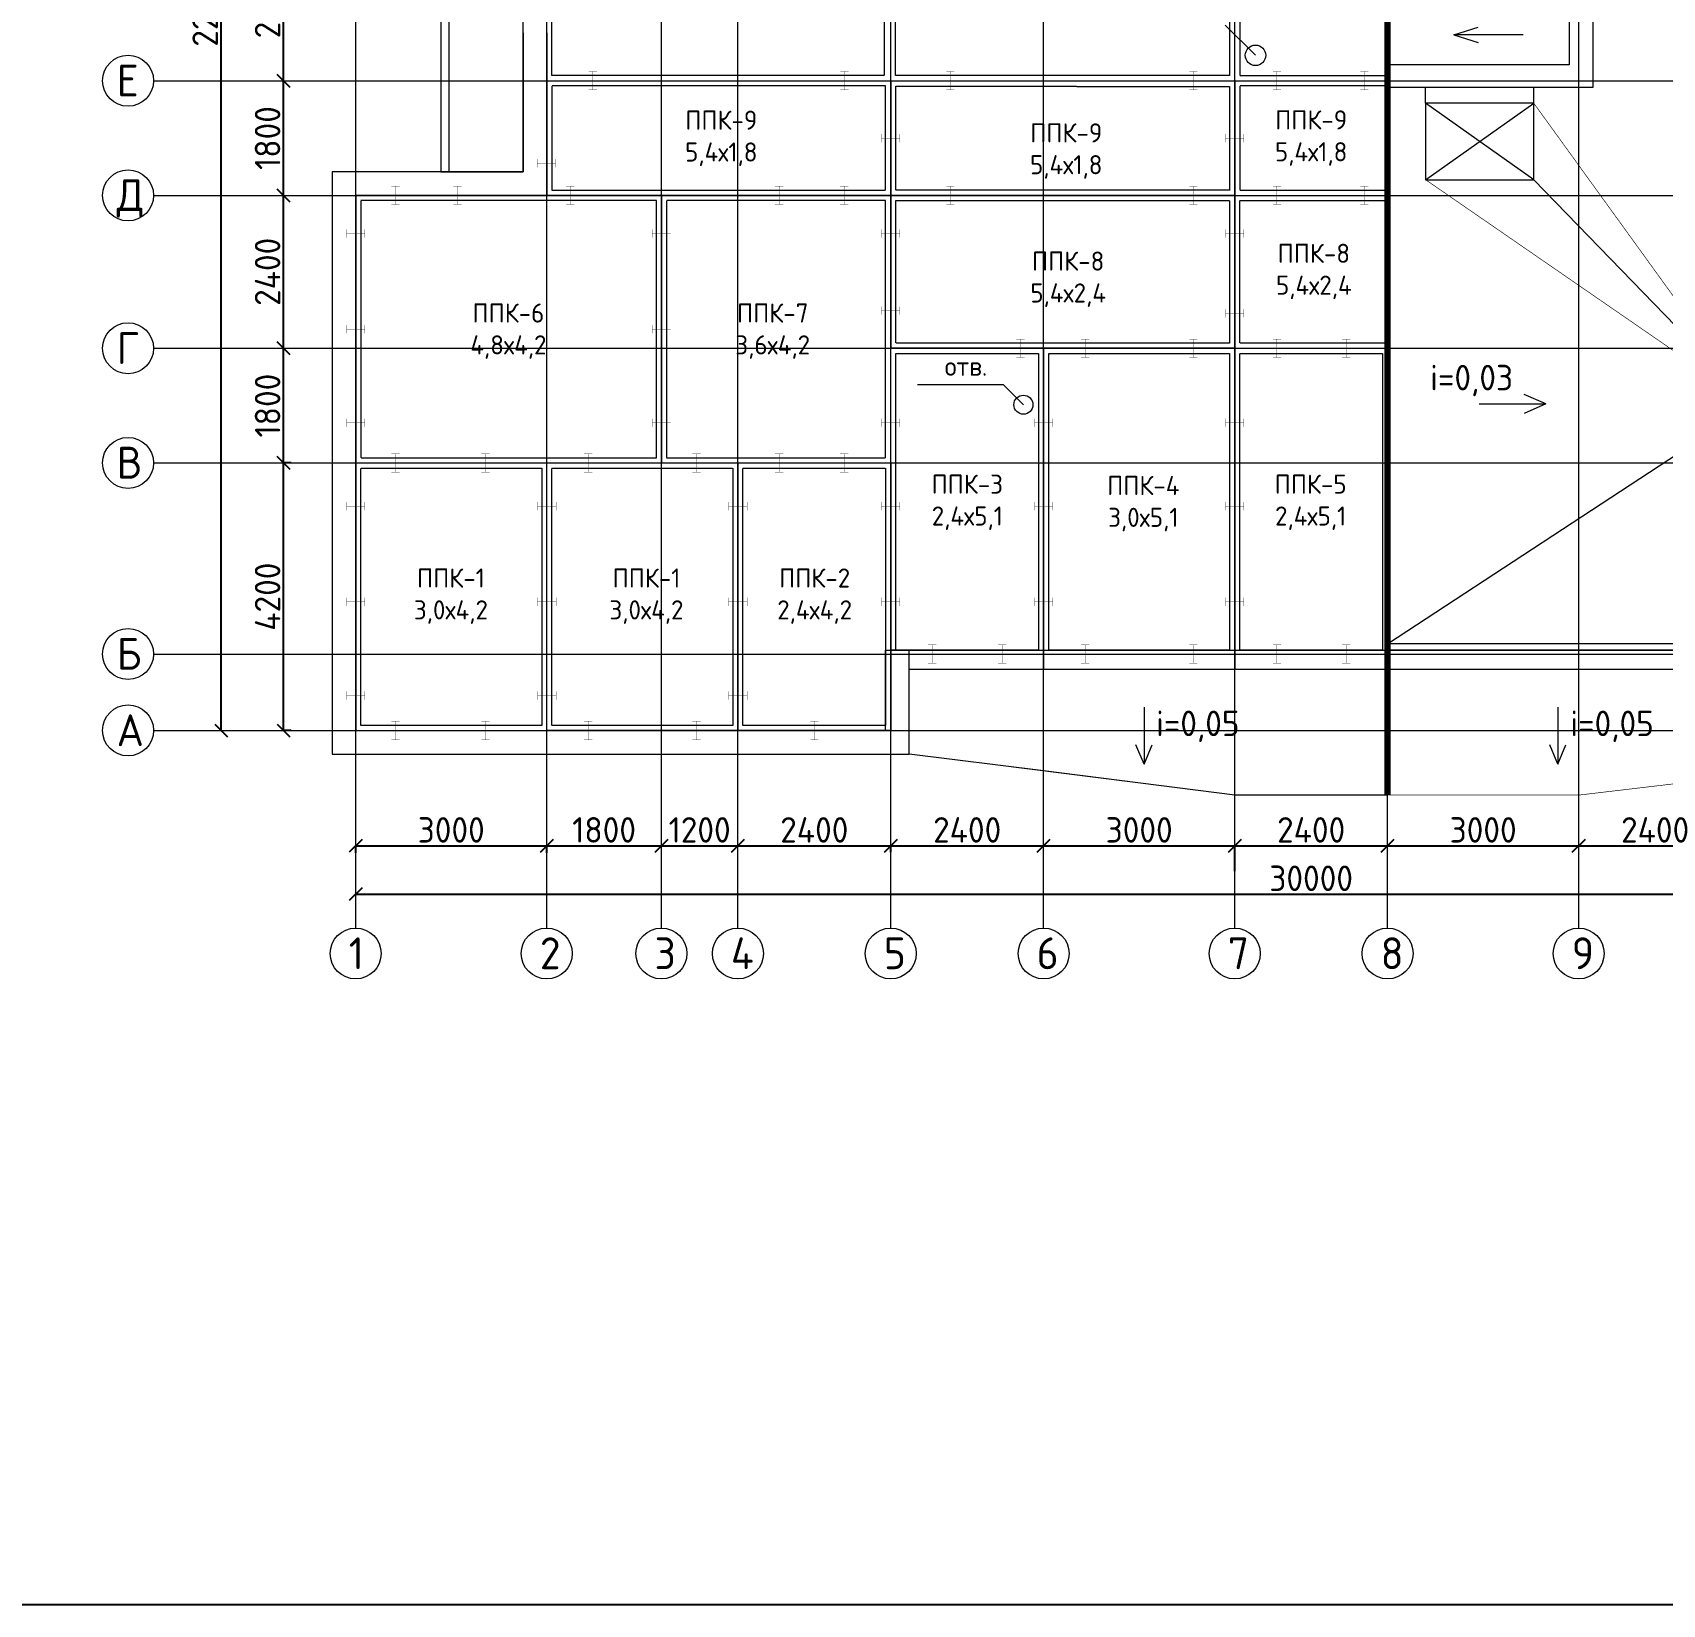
# Model space of a CAD drawing. Header units: millimetres. Extents: x -10163 to 1081624, y -5450 to 417560.
# Drawn here: x 337441 to 363027, y -5250 to 19425 of the extents above; entities that cross this region are included whole.
import ezdxf

# ---------------------------------------------------------------- set-up
doc = ezdxf.new("R2010")
doc.units = ezdxf.units.MM
doc.header["$PDMODE"] = 35
doc.linetypes.add('HIDDEN', pattern=[0.375, 0.25, -0.125])
doc.linetypes.add('Штрих-пунктир', pattern=[24, 20, -1.5, 1, -1.5])
for name, color, linetype in [('Анкеровка', 30, 'Continuous'), ('Кровля', 92, 'Continuous'), ('Оси 2', 253, 'Continuous'), ('Панели', 210, 'Continuous'), ('Перегородки', 150, 'Continuous'), ('Перекрытия', 100, 'Continuous'), ('Покрытия', 50, 'Continuous'), ('Стены1', 120, 'Continuous'), ('Фундаменты', 40, 'Continuous')]:
    doc.layers.add(name, color=color, linetype=linetype)
doc.styles.add('ГОСТ', font='GOST Common.ttf', dxfattribs={"height": 400})
doc.dimstyles.new('ГОСТ', dxfattribs={"dimtxt": 400, "dimasz": 200, "dimexe": 0.18, "dimexo": 0.0625, "dimgap": 50, "dimtad": 1, "dimdec": 0, "dimzin": 0, "dimdsep": 46, "dimtxsty": 'ГОСТ', "dimblk": 'OBLIQUE', "dimcen": 0.09, "dimadec": 0, "dimazin": 0, "dimtfac": 1, "dimtdec": 0, "dimtofl": 0, "dimtmove": 0, "dimatfit": 3, "dimldrblk": 'NONE', "dimfxl": 1, "dimtolj": 1, "dimtzin": 0, "dimarcsym": 0})

# ---------------------------------------------------------------- blocks, each defined once
blk = doc.blocks.new('_Oblique')
at = {"color": 0, "linetype": 'ByBlock', "lineweight": -2}
blk.add_line((-0.5, -0.5), (0.5, 0.5), dxfattribs=at)
blk = doc.blocks.new('*D914')
at = {"layer": 'Defpoints', "color": 0, "transparency": 16777216}
for p in [(345513, 6659), (342513, 6549), (345513, 6549)]:
    blk.add_point(p, dxfattribs=at)
at = {"layer": 'Покрытия', "color": 0, "lineweight": -2, "transparency": 16777216}
for p, q in [((342513, 6549), (342513, 6659)), ((342513, 6659), (345513, 6659)), ((345513, 6549), (345513, 6659))]:
    blk.add_line(p, q, dxfattribs=at)
at = {"layer": 'Покрытия', "color": 0, "lineweight": -2, "transparency": 16777216, "xscale": 200, "yscale": 200, "zscale": 200, "rotation": 180}
blk.add_blockref('_Oblique', (342513, 6659), dxfattribs=at)
at = {"layer": 'Покрытия', "color": 0, "lineweight": -2, "transparency": 16777216, "xscale": 200, "yscale": 200, "zscale": 200}
blk.add_blockref('_Oblique', (345513, 6659), dxfattribs=at)
at = {"layer": 'Покрытия', "color": 0, "lineweight": 9, "transparency": 16777216, "insert": (344013, 6909), "char_height": 400, "attachment_point": 5, "style": 'ГОСТ'}
blk.add_mtext('\\A1;3000', dxfattribs=at)
blk = doc.blocks.new('_None')
blk = doc.blocks.new('*D915')
at = {"layer": 'Defpoints', "color": 0, "transparency": 16777216}
for p in [(347313, 6659), (347313, 6659), (345513, 6549)]:
    blk.add_point(p, dxfattribs=at)
at = {"layer": 'Покрытия', "color": 0, "lineweight": -2, "transparency": 16777216}
for p, q in [((345513, 6549), (345513, 6659)), ((345513, 6659), (347313, 6659)), ((347313, 6659), (347313, 6659))]:
    blk.add_line(p, q, dxfattribs=at)
at = {"layer": 'Покрытия', "color": 0, "lineweight": -2, "transparency": 16777216, "xscale": 200, "yscale": 200, "zscale": 200, "rotation": 180}
blk.add_blockref('_Oblique', (345513, 6659), dxfattribs=at)
at = {"layer": 'Покрытия', "color": 0, "lineweight": -2, "transparency": 16777216, "xscale": 200, "yscale": 200, "zscale": 200}
blk.add_blockref('_Oblique', (347313, 6659), dxfattribs=at)
at = {"layer": 'Покрытия', "color": 0, "lineweight": 9, "transparency": 16777216, "insert": (346413, 6909), "char_height": 400, "attachment_point": 5, "style": 'ГОСТ'}
blk.add_mtext('\\A1;1800', dxfattribs=at)
blk = doc.blocks.new('*D916')
at = {"layer": 'Defpoints', "color": 0, "transparency": 16777216}
for p in [(347313, 6659), (348513, 6659), (348513, 6659)]:
    blk.add_point(p, dxfattribs=at)
at = {"layer": 'Покрытия', "color": 0, "lineweight": -2, "transparency": 16777216}
for p, q in [((347313, 6659), (347313, 6659)), ((347313, 6659), (348513, 6659)), ((348513, 6659), (348513, 6659))]:
    blk.add_line(p, q, dxfattribs=at)
at = {"layer": 'Покрытия', "color": 0, "lineweight": -2, "transparency": 16777216, "xscale": 200, "yscale": 200, "zscale": 200, "rotation": 180}
blk.add_blockref('_Oblique', (347313, 6659), dxfattribs=at)
at = {"layer": 'Покрытия', "color": 0, "lineweight": -2, "transparency": 16777216, "xscale": 200, "yscale": 200, "zscale": 200}
blk.add_blockref('_Oblique', (348513, 6659), dxfattribs=at)
at = {"layer": 'Покрытия', "color": 0, "lineweight": 9, "transparency": 16777216, "insert": (347913, 6909), "char_height": 400, "attachment_point": 5, "style": 'ГОСТ'}
blk.add_mtext('\\A1;1200', dxfattribs=at)
blk = doc.blocks.new('*D917')
at = {"layer": 'Defpoints', "color": 0, "transparency": 16777216}
for p in [(348513, 6659), (350913, 6659), (350913, 6559)]:
    blk.add_point(p, dxfattribs=at)
at = {"layer": 'Покрытия', "color": 0, "lineweight": -2, "transparency": 16777216}
for p, q in [((348513, 6659), (348513, 6659)), ((348513, 6659), (350913, 6659)), ((350913, 6559), (350913, 6659))]:
    blk.add_line(p, q, dxfattribs=at)
at = {"layer": 'Покрытия', "color": 0, "lineweight": -2, "transparency": 16777216, "xscale": 200, "yscale": 200, "zscale": 200, "rotation": 180}
blk.add_blockref('_Oblique', (348513, 6659), dxfattribs=at)
at = {"layer": 'Покрытия', "color": 0, "lineweight": -2, "transparency": 16777216, "xscale": 200, "yscale": 200, "zscale": 200}
blk.add_blockref('_Oblique', (350913, 6659), dxfattribs=at)
at = {"layer": 'Покрытия', "color": 0, "lineweight": 9, "transparency": 16777216, "insert": (349713, 6909), "char_height": 400, "attachment_point": 5, "style": 'ГОСТ'}
blk.add_mtext('\\A1;2400', dxfattribs=at)
blk = doc.blocks.new('*D918')
at = {"layer": 'Defpoints', "color": 0, "transparency": 16777216}
for p in [(353313, 6659), (353313, 6659), (350913, 6559)]:
    blk.add_point(p, dxfattribs=at)
at = {"layer": 'Покрытия', "color": 0, "lineweight": -2, "transparency": 16777216}
for p, q in [((350913, 6559), (350913, 6659)), ((350913, 6659), (353313, 6659)), ((353313, 6659), (353313, 6659))]:
    blk.add_line(p, q, dxfattribs=at)
at = {"layer": 'Покрытия', "color": 0, "lineweight": -2, "transparency": 16777216, "xscale": 200, "yscale": 200, "zscale": 200, "rotation": 180}
blk.add_blockref('_Oblique', (350913, 6659), dxfattribs=at)
at = {"layer": 'Покрытия', "color": 0, "lineweight": -2, "transparency": 16777216, "xscale": 200, "yscale": 200, "zscale": 200}
blk.add_blockref('_Oblique', (353313, 6659), dxfattribs=at)
at = {"layer": 'Покрытия', "color": 0, "lineweight": 9, "transparency": 16777216, "insert": (352113, 6909), "char_height": 400, "attachment_point": 5, "style": 'ГОСТ'}
blk.add_mtext('\\A1;2400', dxfattribs=at)
blk = doc.blocks.new('*D919')
at = {"layer": 'Defpoints', "color": 0, "transparency": 16777216}
for p in [(353313, 6659), (356313, 6659), (356313, 6259)]:
    blk.add_point(p, dxfattribs=at)
at = {"layer": 'Покрытия', "color": 0, "lineweight": -2, "transparency": 16777216}
for p, q in [((353313, 6659), (353313, 6659)), ((353313, 6659), (356313, 6659)), ((356313, 6259), (356313, 6659))]:
    blk.add_line(p, q, dxfattribs=at)
at = {"layer": 'Покрытия', "color": 0, "lineweight": -2, "transparency": 16777216, "xscale": 200, "yscale": 200, "zscale": 200, "rotation": 180}
blk.add_blockref('_Oblique', (353313, 6659), dxfattribs=at)
at = {"layer": 'Покрытия', "color": 0, "lineweight": -2, "transparency": 16777216, "xscale": 200, "yscale": 200, "zscale": 200}
blk.add_blockref('_Oblique', (356313, 6659), dxfattribs=at)
at = {"layer": 'Покрытия', "color": 0, "lineweight": 9, "transparency": 16777216, "insert": (354813, 6909), "char_height": 400, "attachment_point": 5, "style": 'ГОСТ'}
blk.add_mtext('\\A1;3000', dxfattribs=at)
blk = doc.blocks.new('*D920')
at = {"layer": 'Defpoints', "color": 0, "transparency": 16777216}
for p in [(358713, 6659), (358713, 6659), (356313, 6259)]:
    blk.add_point(p, dxfattribs=at)
at = {"layer": 'Покрытия', "color": 0, "lineweight": -2, "transparency": 16777216}
for p, q in [((356313, 6259), (356313, 6659)), ((356313, 6659), (358713, 6659)), ((358713, 6659), (358713, 6659))]:
    blk.add_line(p, q, dxfattribs=at)
at = {"layer": 'Покрытия', "color": 0, "lineweight": -2, "transparency": 16777216, "xscale": 200, "yscale": 200, "zscale": 200, "rotation": 180}
blk.add_blockref('_Oblique', (356313, 6659), dxfattribs=at)
at = {"layer": 'Покрытия', "color": 0, "lineweight": -2, "transparency": 16777216, "xscale": 200, "yscale": 200, "zscale": 200}
blk.add_blockref('_Oblique', (358713, 6659), dxfattribs=at)
at = {"layer": 'Покрытия', "color": 0, "lineweight": 9, "transparency": 16777216, "insert": (357513, 6909), "char_height": 400, "attachment_point": 5, "style": 'ГОСТ'}
blk.add_mtext('\\A1;2400', dxfattribs=at)
blk = doc.blocks.new('*D921')
at = {"layer": 'Defpoints', "color": 0, "transparency": 16777216}
for p in [(358713, 6659), (361713, 6659), (361713, 6659)]:
    blk.add_point(p, dxfattribs=at)
at = {"layer": 'Покрытия', "color": 0, "lineweight": -2, "transparency": 16777216}
for p, q in [((358713, 6659), (358713, 6659)), ((358713, 6659), (361713, 6659)), ((361713, 6659), (361713, 6659))]:
    blk.add_line(p, q, dxfattribs=at)
at = {"layer": 'Покрытия', "color": 0, "lineweight": -2, "transparency": 16777216, "xscale": 200, "yscale": 200, "zscale": 200, "rotation": 180}
blk.add_blockref('_Oblique', (358713, 6659), dxfattribs=at)
at = {"layer": 'Покрытия', "color": 0, "lineweight": -2, "transparency": 16777216, "xscale": 200, "yscale": 200, "zscale": 200}
blk.add_blockref('_Oblique', (361713, 6659), dxfattribs=at)
at = {"layer": 'Покрытия', "color": 0, "lineweight": 9, "transparency": 16777216, "insert": (360213, 6909), "char_height": 400, "attachment_point": 5, "style": 'ГОСТ'}
blk.add_mtext('\\A1;3000', dxfattribs=at)
blk = doc.blocks.new('*D922')
at = {"layer": 'Defpoints', "color": 0, "transparency": 16777216}
for p in [(361713, 6659), (364113, 6659), (364113, 6659)]:
    blk.add_point(p, dxfattribs=at)
at = {"layer": 'Покрытия', "color": 0, "lineweight": -2, "transparency": 16777216}
for p, q in [((361713, 6659), (361713, 6659)), ((361713, 6659), (364113, 6659)), ((364113, 6659), (364113, 6659))]:
    blk.add_line(p, q, dxfattribs=at)
at = {"layer": 'Покрытия', "color": 0, "lineweight": -2, "transparency": 16777216, "xscale": 200, "yscale": 200, "zscale": 200, "rotation": 180}
blk.add_blockref('_Oblique', (361713, 6659), dxfattribs=at)
at = {"layer": 'Покрытия', "color": 0, "lineweight": -2, "transparency": 16777216, "xscale": 200, "yscale": 200, "zscale": 200}
blk.add_blockref('_Oblique', (364113, 6659), dxfattribs=at)
at = {"layer": 'Покрытия', "color": 0, "lineweight": 9, "transparency": 16777216, "insert": (362913, 6909), "char_height": 400, "attachment_point": 5, "style": 'ГОСТ'}
blk.add_mtext('\\A1;2400', dxfattribs=at)
blk = doc.blocks.new('*D926')
at = {"layer": 'Defpoints', "color": 0, "transparency": 16777216}
for p in [(342513, 5899), (372513, 5899), (372513, 5509)]:
    blk.add_point(p, dxfattribs=at)
at = {"layer": 'Покрытия', "color": 0, "lineweight": -2, "transparency": 16777216}
for p, q in [((342513, 5899), (342513, 5899)), ((342513, 5899), (372513, 5899)), ((372513, 5509), (372513, 5899))]:
    blk.add_line(p, q, dxfattribs=at)
at = {"layer": 'Покрытия', "color": 0, "lineweight": -2, "transparency": 16777216, "xscale": 200, "yscale": 200, "zscale": 200, "rotation": 180}
blk.add_blockref('_Oblique', (342513, 5899), dxfattribs=at)
at = {"layer": 'Покрытия', "color": 0, "lineweight": -2, "transparency": 16777216, "xscale": 200, "yscale": 200, "zscale": 200}
blk.add_blockref('_Oblique', (372513, 5899), dxfattribs=at)
at = {"layer": 'Покрытия', "color": 0, "lineweight": 9, "transparency": 16777216, "insert": (357513, 6149), "char_height": 400, "attachment_point": 5, "style": 'ГОСТ'}
blk.add_mtext('\\A1;30000', dxfattribs=at)
blk = doc.blocks.new('*D927')
at = {"layer": 'Defpoints', "color": 0, "transparency": 16777216}
for p in [(341380, 12670), (341500, 12670), (341500, 8470)]:
    blk.add_point(p, dxfattribs=at)
at = {"layer": 'Покрытия', "color": 0, "lineweight": -2, "transparency": 16777216}
for p, q in [((341499.9375, 12670), (341379.82, 12670)), ((341380, 8470), (341380, 12670)), ((341499.9375, 8470), (341379.82, 8470))]:
    blk.add_line(p, q, dxfattribs=at)
at = {"layer": 'Покрытия', "color": 0, "lineweight": -2, "transparency": 16777216, "xscale": 200, "yscale": 200, "zscale": 200}
for p, rotation in [((341380, 12670), 90), ((341380, 8470), 270)]:
    blk.add_blockref('_Oblique', p, dxfattribs=dict(at, rotation=rotation))
at = {"layer": 'Покрытия', "color": 0, "lineweight": 9, "transparency": 16777216, "insert": (341130, 10570), "char_height": 400, "attachment_point": 5, "rotation": 90, "style": 'ГОСТ'}
blk.add_mtext('\\A1;4200', dxfattribs=at)
blk = doc.blocks.new('*D928')
at = {"layer": 'Defpoints', "color": 0, "transparency": 16777216}
for p in [(341380, 14470), (341380, 14470), (341500, 12670)]:
    blk.add_point(p, dxfattribs=at)
at = {"layer": 'Покрытия', "color": 0, "lineweight": -2, "transparency": 16777216}
for p, q in [((341380, 12670), (341380, 14470)), ((341380.0625, 14470), (341380.18, 14470)), ((341499.9375, 12670), (341379.82, 12670))]:
    blk.add_line(p, q, dxfattribs=at)
at = {"layer": 'Покрытия', "color": 0, "lineweight": -2, "transparency": 16777216, "xscale": 200, "yscale": 200, "zscale": 200}
for p, rotation in [((341380, 14470), 90), ((341380, 12670), 270)]:
    blk.add_blockref('_Oblique', p, dxfattribs=dict(at, rotation=rotation))
at = {"layer": 'Покрытия', "color": 0, "lineweight": 9, "transparency": 16777216, "insert": (341130, 13570), "char_height": 400, "attachment_point": 5, "rotation": 90, "style": 'ГОСТ'}
blk.add_mtext('\\A1;1800', dxfattribs=at)
blk = doc.blocks.new('*D929')
at = {"layer": 'Defpoints', "color": 0, "transparency": 16777216}
for p in [(341380, 16870), (341380, 16870), (341380, 14470)]:
    blk.add_point(p, dxfattribs=at)
at = {"layer": 'Покрытия', "color": 0, "lineweight": -2, "transparency": 16777216}
for p, q in [((341380, 14470), (341380, 16870)), ((341380.0625, 16870), (341380.18, 16870)), ((341380.0625, 14470), (341380.18, 14470))]:
    blk.add_line(p, q, dxfattribs=at)
at = {"layer": 'Покрытия', "color": 0, "lineweight": -2, "transparency": 16777216, "xscale": 200, "yscale": 200, "zscale": 200}
for p, rotation in [((341380, 16870), 90), ((341380, 14470), 270)]:
    blk.add_blockref('_Oblique', p, dxfattribs=dict(at, rotation=rotation))
at = {"layer": 'Покрытия', "color": 0, "lineweight": 9, "transparency": 16777216, "insert": (341130, 15670), "char_height": 400, "attachment_point": 5, "rotation": 90, "style": 'ГОСТ'}
blk.add_mtext('\\A1;2400', dxfattribs=at)
blk = doc.blocks.new('*D930')
at = {"layer": 'Defpoints', "color": 0, "transparency": 16777216}
for p in [(341380, 18670), (341380, 18670), (341380, 16870)]:
    blk.add_point(p, dxfattribs=at)
at = {"layer": 'Покрытия', "color": 0, "lineweight": -2, "transparency": 16777216}
for p, q in [((341380, 16870), (341380, 18670)), ((341380.0625, 18670), (341380.18, 18670)), ((341380.0625, 16870), (341380.18, 16870))]:
    blk.add_line(p, q, dxfattribs=at)
at = {"layer": 'Покрытия', "color": 0, "lineweight": -2, "transparency": 16777216, "xscale": 200, "yscale": 200, "zscale": 200}
for p, rotation in [((341380, 18670), 90), ((341380, 16870), 270)]:
    blk.add_blockref('_Oblique', p, dxfattribs=dict(at, rotation=rotation))
at = {"layer": 'Покрытия', "color": 0, "lineweight": 9, "transparency": 16777216, "insert": (341130, 17770), "char_height": 400, "attachment_point": 5, "rotation": 90, "style": 'ГОСТ'}
blk.add_mtext('\\A1;1800', dxfattribs=at)
blk = doc.blocks.new('*D931')
at = {"layer": 'Defpoints', "color": 0, "transparency": 16777216}
for p in [(341380, 21070), (341380, 21070), (341380, 18670)]:
    blk.add_point(p, dxfattribs=at)
at = {"layer": 'Покрытия', "color": 0, "lineweight": -2, "transparency": 16777216}
for p, q in [((341380, 18670), (341380, 21070)), ((341380.0625, 21070), (341380.18, 21070)), ((341380.0625, 18670), (341380.18, 18670))]:
    blk.add_line(p, q, dxfattribs=at)
at = {"layer": 'Покрытия', "color": 0, "lineweight": -2, "transparency": 16777216, "xscale": 200, "yscale": 200, "zscale": 200}
for p, rotation in [((341380, 21070), 90), ((341380, 18670), 270)]:
    blk.add_blockref('_Oblique', p, dxfattribs=dict(at, rotation=rotation))
at = {"layer": 'Покрытия', "color": 0, "lineweight": 9, "transparency": 16777216, "insert": (341130, 19870), "char_height": 400, "attachment_point": 5, "rotation": 90, "style": 'ГОСТ'}
blk.add_mtext('\\A1;2400', dxfattribs=at)
blk = doc.blocks.new('*D937')
at = {"layer": 'Defpoints', "color": 0, "transparency": 16777216}
for p in [(340400, 31270), (340400, 31270), (340400, 8470)]:
    blk.add_point(p, dxfattribs=at)
at = {"layer": 'Покрытия', "color": 0, "lineweight": -2, "transparency": 16777216}
for p, q in [((340400, 8470), (340400, 31270)), ((340400.0625, 31270), (340400.18, 31270)), ((340400.0625, 8470), (340400.18, 8470))]:
    blk.add_line(p, q, dxfattribs=at)
at = {"layer": 'Покрытия', "color": 0, "lineweight": -2, "transparency": 16777216, "xscale": 200, "yscale": 200, "zscale": 200}
for p, rotation in [((340400, 31270), 90), ((340400, 8470), 270)]:
    blk.add_blockref('_Oblique', p, dxfattribs=dict(at, rotation=rotation))
at = {"layer": 'Покрытия', "color": 0, "lineweight": 9, "transparency": 16777216, "insert": (340150, 19870), "char_height": 400, "attachment_point": 5, "rotation": 90, "style": 'ГОСТ'}
blk.add_mtext('\\A1;22800', dxfattribs=at)

msp = doc.modelspace()

# ---------------------------------------------------------------- linework, layer by layer
at = {"layer": 'Анкеровка'}
msp.add_lwpolyline([(276400, -5250), (380890, -5250), (380890, 44700), (276400, 44700)], close=True, dxfattribs=at)
at = {"layer": 'Анкеровка', "lineweight": 9}
msp.add_lwpolyline([(345143.24, 21264.953), (345143.24, 22500), (343851.471, 22500), (343851.471, 17240), (345143.24, 17240), (345143.24, 20389.438)], dxfattribs=at)
at = {"layer": 'Анкеровка', "lineweight": 9, "const_width": 5}
for points in [[(346171.62, 18815), (346301.62, 18815)], [(346171.62, 18815), (346301.62, 18815)], [(346236.62, 18525), (346236.62, 18815)], [(346236.62, 18815), (346236.62, 18525)], [(350121.62, 18815), (350251.62, 18815)], [(350121.62, 18815), (350251.62, 18815)], [(350186.62, 18525), (350186.62, 18815)], [(350186.62, 18815), (350186.62, 18525)], [(351783.24, 18815), (351913.24, 18815)], [(351848.24, 18815), (351848.24, 18525)], [(355598.24, 18815), (355728.24, 18815)], [(355663.24, 18815), (355663.24, 18525)], [(356911.62, 18815), (357041.62, 18815)], [(356911.62, 18815), (357041.62, 18815)], [(356976.62, 18815), (356976.62, 18525)], [(356976.62, 18815), (356976.62, 18525)], [(358283.24, 18815), (358413.24, 18815)], [(358348.24, 18815), (358348.24, 18525)], [(346171.62, 18525), (346301.62, 18525)], [(346171.62, 18525), (346301.62, 18525)], [(350121.62, 18525), (350251.62, 18525)], [(350121.62, 18525), (350251.62, 18525)], [(351783.24, 18525), (351913.24, 18525)], [(355598.24, 18525), (355728.24, 18525)], [(356911.62, 18525), (357041.62, 18525)], [(356911.62, 18525), (357041.62, 18525)], [(358283.24, 18525), (358413.24, 18525)], [(350768.24, 17705), (350768.24, 17835)], [(350768.24, 17770), (351058.24, 17770)], [(351058.24, 17705), (351058.24, 17835)], [(356168.24, 17705), (356168.24, 17835)], [(356168.24, 17770), (356458.24, 17770)], [(356458.24, 17705), (356458.24, 17835)], [(345361.804, 17309.743), (345361.804, 17439.743)], [(345651.804, 17309.743), (345651.804, 17439.743)], [(345361.804, 17374.743), (345651.804, 17374.743)], [(343075, 17015), (343205, 17015)], [(343140, 17015), (343140, 16725)], [(344046.064, 17016.766), (344176.064, 17016.766)], [(344111.064, 17016.766), (344111.064, 16726.766)], [(345815, 17015), (345945, 17015)], [(345815, 17015), (345945, 17015)], [(345880, 17015), (345880, 16725)], [(345880, 17015), (345880, 16725)], [(349098.24, 17015), (349228.24, 17015)], [(349163.24, 17015), (349163.24, 16725)], [(350115, 17015), (350245, 17015)], [(350180, 17015), (350180, 16725)], [(351783.24, 17015), (351913.24, 17015)], [(351848.24, 17015), (351848.24, 16725)], [(355598.24, 17015), (355728.24, 17015)], [(355663.24, 17015), (355663.24, 16725)], [(356911.62, 17015), (357041.62, 17015)], [(356911.62, 17015), (357041.62, 17015)], [(356976.62, 17015), (356976.62, 16725)], [(356976.62, 17015), (356976.62, 16725)], [(358283.24, 17015), (358413.24, 17015)], [(358348.24, 17015), (358348.24, 16725)], [(343075, 16725), (343205, 16725)], [(344046.064, 16726.766), (344176.064, 16726.766)], [(345815, 16725), (345945, 16725)], [(345815, 16725), (345945, 16725)], [(349098.24, 16725), (349228.24, 16725)], [(350115, 16725), (350245, 16725)], [(351783.24, 16725), (351913.24, 16725)], [(355598.24, 16725), (355728.24, 16725)], [(356911.62, 16725), (357041.62, 16725)], [(356911.62, 16725), (357041.62, 16725)], [(358283.24, 16725), (358413.24, 16725)], [(342368.24, 16205), (342368.24, 16335)], [(342368.24, 16270), (342658.24, 16270)], [(342658.24, 16205), (342658.24, 16335)], [(347168.24, 16205), (347168.24, 16335)], [(347168.24, 16205), (347168.24, 16335)], [(347168.24, 16270), (347458.24, 16270)], [(347168.24, 16270), (347458.24, 16270)], [(347458.24, 16205), (347458.24, 16335)], [(347458.24, 16205), (347458.24, 16335)], [(350768.24, 16205), (350768.24, 16335)], [(350768.24, 16270), (351058.24, 16270)], [(351058.24, 16205), (351058.24, 16335)], [(356168.24, 16205), (356168.24, 16335)], [(356168.24, 16205), (356168.24, 16335)], [(356168.24, 16270), (356458.24, 16270)], [(356168.24, 16270), (356458.24, 16270)], [(356458.24, 16205), (356458.24, 16335)], [(350768.24, 14995), (350768.24, 15125)], [(351058.24, 14995), (351058.24, 15125)], [(350768.24, 15060), (351058.24, 15060)], [(356168.24, 14955), (356168.24, 15085)], [(356168.24, 14955), (356168.24, 15085)], [(356168.24, 15020), (356458.24, 15020)], [(356168.24, 15020), (356458.24, 15020)], [(356458.24, 14955), (356458.24, 15085)], [(356458.24, 14955), (356458.24, 15085)], [(342368.24, 14705), (342368.24, 14835)], [(342368.24, 14770), (342658.24, 14770)], [(342658.24, 14705), (342658.24, 14835)], [(347168.24, 14705), (347168.24, 14835)], [(347168.24, 14770), (347458.24, 14770)], [(347458.24, 14705), (347458.24, 14835)], [(352883.24, 14615), (353013.24, 14615)], [(352948.24, 14615), (352948.24, 14325)], [(353898.139, 14615), (354028.139, 14615)], [(353963.139, 14615), (353963.139, 14325)], [(355598.24, 14615), (355728.24, 14615)], [(355663.24, 14615), (355663.24, 14325)], [(356911.62, 14615), (357041.62, 14615)], [(356911.62, 14615), (357041.62, 14615)], [(356976.62, 14615), (356976.62, 14325)], [(356976.62, 14615), (356976.62, 14325)], [(357998.24, 14615), (358128.24, 14615)], [(357998.24, 14615), (358128.24, 14615)], [(358063.24, 14615), (358063.24, 14325)], [(358063.24, 14615), (358063.24, 14325)], [(352883.24, 14325), (353013.24, 14325)], [(353898.139, 14325), (354028.139, 14325)], [(355598.24, 14325), (355728.24, 14325)], [(356911.62, 14325), (357041.62, 14325)], [(356911.62, 14325), (357041.62, 14325)], [(357998.24, 14325), (358128.24, 14325)], [(357998.24, 14325), (358128.24, 14325)], [(342368.24, 13235), (342368.24, 13365)], [(342658.24, 13235), (342658.24, 13365)], [(347168.24, 13235), (347168.24, 13365)], [(347458.24, 13235), (347458.24, 13365)], [(350768.24, 13235), (350768.24, 13365)], [(351058.24, 13235), (351058.24, 13365)], [(353168.24, 13235), (353168.24, 13365)], [(353458.24, 13235), (353458.24, 13365)], [(356168.24, 13235), (356168.24, 13365)], [(356458.24, 13235), (356458.24, 13365)], [(342368.24, 13300), (342658.24, 13300)], [(347168.24, 13300), (347458.24, 13300)], [(350768.24, 13300), (351058.24, 13300)], [(353168.24, 13300), (353458.24, 13300)], [(356168.24, 13300), (356458.24, 13300)], [(343075, 12815), (343205, 12815)], [(343140, 12815), (343140, 12525)], [(344485, 12815), (344615, 12815)], [(344550, 12815), (344550, 12525)], [(346098.24, 12815), (346228.24, 12815)], [(346163.24, 12815), (346163.24, 12525)], [(347798.24, 12815), (347928.24, 12815)], [(347863.24, 12815), (347863.24, 12525)], [(349098.24, 12815), (349228.24, 12815)], [(349163.24, 12815), (349163.24, 12525)], [(350115, 12815), (350245, 12815)], [(350180, 12815), (350180, 12525)], [(343075, 12525), (343205, 12525)], [(344485, 12525), (344615, 12525)], [(346098.24, 12525), (346228.24, 12525)], [(347798.24, 12525), (347928.24, 12525)], [(349098.24, 12525), (349228.24, 12525)], [(350115, 12525), (350245, 12525)], [(342368.24, 11925), (342368.24, 12055)], [(342658.24, 11925), (342658.24, 12055)], [(345368.24, 11925), (345368.24, 12055)], [(345658.24, 11925), (345658.24, 12055)], [(348368.24, 11925), (348368.24, 12055)], [(348658.24, 11925), (348658.24, 12055)], [(350768.24, 11925), (350768.24, 12055)], [(351058.24, 11925), (351058.24, 12055)], [(353168.24, 11925), (353168.24, 12055)], [(353458.24, 11925), (353458.24, 12055)], [(353458.24, 11925), (353458.24, 12055)], [(356168.24, 11925), (356168.24, 12055)], [(356168.24, 11925), (356168.24, 12055)], [(356458.24, 11925), (356458.24, 12055)], [(356458.24, 11925), (356458.24, 12055)], [(342368.24, 11990), (342658.24, 11990)], [(345368.24, 11990), (345658.24, 11990)], [(348368.24, 11990), (348658.24, 11990)], [(350768.24, 11990), (351058.24, 11990)], [(353168.24, 11990), (353458.24, 11990)], [(353168.24, 11990), (353458.24, 11990)], [(356168.24, 11990), (356458.24, 11990)], [(356168.24, 11990), (356458.24, 11990)], [(342368.24, 10425), (342368.24, 10555)], [(342368.24, 10490), (342658.24, 10490)], [(342658.24, 10425), (342658.24, 10555)], [(345368.24, 10425), (345368.24, 10555)], [(345368.24, 10490), (345658.24, 10490)], [(345658.24, 10425), (345658.24, 10555)], [(348368.24, 10425), (348368.24, 10555)], [(348368.24, 10490), (348658.24, 10490)], [(348658.24, 10425), (348658.24, 10555)], [(350768.24, 10425), (350768.24, 10555)], [(350768.24, 10490), (351058.24, 10490)], [(351058.24, 10425), (351058.24, 10555)], [(353168.24, 10425), (353168.24, 10555)], [(353168.24, 10425), (353168.24, 10555)], [(353168.24, 10490), (353458.24, 10490)], [(353168.24, 10490), (353458.24, 10490)], [(353458.24, 10425), (353458.24, 10555)], [(353458.24, 10425), (353458.24, 10555)], [(356168.24, 10425), (356168.24, 10555)], [(356168.24, 10425), (356168.24, 10555)], [(356168.24, 10490), (356458.24, 10490)], [(356168.24, 10490), (356458.24, 10490)], [(356458.24, 10425), (356458.24, 10555)], [(356458.24, 10425), (356458.24, 10555)], [(351498.24, 9815), (351628.24, 9815)], [(351498.24, 9815), (351628.24, 9815)], [(351563.24, 9815), (351563.24, 9525)], [(351563.24, 9815), (351563.24, 9525)], [(352598.24, 9815), (352728.24, 9815)], [(352598.24, 9815), (352728.24, 9815)], [(352663.24, 9815), (352663.24, 9525)], [(352663.24, 9815), (352663.24, 9525)], [(353898.139, 9815), (354028.139, 9815)], [(353898.139, 9815), (354028.139, 9815)], [(353963.139, 9815), (353963.139, 9525)], [(353963.139, 9815), (353963.139, 9525)], [(355598.24, 9815), (355728.24, 9815)], [(355598.24, 9815), (355728.24, 9815)], [(355663.24, 9815), (355663.24, 9525)], [(355663.24, 9815), (355663.24, 9525)], [(356911.62, 9815), (357041.62, 9815)], [(356911.62, 9815), (357041.62, 9815)], [(356976.62, 9815), (356976.62, 9525)], [(356976.62, 9815), (356976.62, 9525)], [(357998.24, 9815), (358128.24, 9815)], [(357998.24, 9815), (358128.24, 9815)], [(358063.24, 9815), (358063.24, 9525)], [(358063.24, 9815), (358063.24, 9525)], [(351498.24, 9525), (351628.24, 9525)], [(351498.24, 9525), (351628.24, 9525)], [(352598.24, 9525), (352728.24, 9525)], [(352598.24, 9525), (352728.24, 9525)], [(353898.139, 9525), (354028.139, 9525)], [(353898.139, 9525), (354028.139, 9525)], [(355598.24, 9525), (355728.24, 9525)], [(355598.24, 9525), (355728.24, 9525)], [(356911.62, 9525), (357041.62, 9525)], [(356911.62, 9525), (357041.62, 9525)], [(357998.24, 9525), (358128.24, 9525)], [(357998.24, 9525), (358128.24, 9525)], [(342368.24, 8955), (342368.24, 9085)], [(342368.24, 9020), (342658.24, 9020)], [(342658.24, 8955), (342658.24, 9085)], [(345368.24, 8955), (345368.24, 9085)], [(345368.24, 8955), (345368.24, 9085)], [(345368.24, 9020), (345658.24, 9020)], [(345368.24, 9020), (345658.24, 9020)], [(345658.24, 8955), (345658.24, 9085)], [(345658.24, 8955), (345658.24, 9085)], [(348368.24, 8955), (348368.24, 9085)], [(348368.24, 8955), (348368.24, 9085)], [(348368.24, 9020), (348658.24, 9020)], [(348368.24, 9020), (348658.24, 9020)], [(348658.24, 8955), (348658.24, 9085)], [(348658.24, 8955), (348658.24, 9085)], [(343075, 8615), (343205, 8615)], [(343140, 8615), (343140, 8325)], [(344485, 8615), (344615, 8615)], [(344550, 8615), (344550, 8325)], [(346098.24, 8615), (346228.24, 8615)], [(346098.24, 8615), (346228.24, 8615)], [(346163.24, 8615), (346163.24, 8325)], [(346163.24, 8615), (346163.24, 8325)], [(347798.24, 8615), (347928.24, 8615)], [(347798.24, 8615), (347928.24, 8615)], [(347863.24, 8615), (347863.24, 8325)], [(347863.24, 8615), (347863.24, 8325)], [(349648.24, 8615), (349778.24, 8615)], [(349648.24, 8615), (349778.24, 8615)], [(349713.24, 8615), (349713.24, 8325)], [(349713.24, 8615), (349713.24, 8325)], [(343075, 8325), (343205, 8325)], [(344485, 8325), (344615, 8325)], [(346098.24, 8325), (346228.24, 8325)], [(346098.24, 8325), (346228.24, 8325)], [(347798.24, 8325), (347928.24, 8325)], [(347798.24, 8325), (347928.24, 8325)], [(349648.24, 8325), (349778.24, 8325)], [(349648.24, 8325), (349778.24, 8325)]]:
    msp.add_lwpolyline(points, dxfattribs=at)
at = {"layer": 'Кровля', "lineweight": 9}
for p, q in [((356639.471, 19068.685), (356164.526, 19543.63)), ((359752.363, 19390.537), (360135.88, 19509.009)), ((360840.156, 19390.537), (359752.363, 19390.537)), ((359752.363, 19390.537), (360135.88, 19272.064)), ((359308.581, 17116.641), (361008.581, 18316.641)), ((361008.581, 17116.641), (359308.581, 18316.641)), ((352685.29, 13894.648), (351331.55, 13894.648)), ((352995.786, 13584.153), (352685.29, 13894.648)), ((360151.421, 13595.918), (361194.807, 13595.918)), ((361194.807, 13595.918), (360859.433, 13744.887)), ((361194.807, 13595.918), (360859.433, 13446.95)), ((358713.24, 9831.115), (364308.943, 13497.501)), ((354889.629, 8837.708), (354889.629, 7942.903)), ((361386.488, 8837.708), (361386.488, 7942.903)), ((354889.629, 7942.903), (354763.116, 8244.413)), ((354889.629, 7942.903), (355016.141, 8244.413)), ((361386.488, 7942.903), (361259.975, 8244.413)), ((361386.488, 7942.903), (361513, 8244.413))]:
    msp.add_line(p, q, dxfattribs=at)
at = {"layer": 'Кровля', "lineweight": 9, "ltscale": 10}
for p, q in [((359308.581, 18316.641), (359308.581, 18570)), ((361008.581, 18316.641), (361008.581, 18570)), ((361008.581, 17116.641), (364326.715, 13691.484))]:
    msp.add_line(p, q, dxfattribs=at)
at = {"layer": 'Кровля', "lineweight": 9, "const_width": 100}
msp.add_lwpolyline([(358713.24, 32284.951), (358713.24, 7455.049)], dxfattribs=at)
at = {"layer": 'Кровля', "lineweight": 9}
for points in [[(343851.471, 17240), (343979.135, 17240), (343979.135, 22500), (343851.471, 22500)], [(361008.581, 17116.641), (361008.581, 18316.641), (359308.581, 18316.641), (359308.581, 17116.641)]]:
    msp.add_lwpolyline(points, close=True, dxfattribs=at)
for points in [[(358713.24, 20820), (361563.24, 20820), (361563.24, 18920)], [(361563.24, 19373.774), (361563.24, 18920), (358713.24, 18920)]]:
    msp.add_lwpolyline(points, dxfattribs=at)
at = {"layer": 'Кровля', "lineweight": 9, "ltscale": 10, "const_width": 10}
for points in [[(361008.581, 18316.641), (361008.581, 18316.641), (364343.128, 13705.247)], [(359308.581, 17116.641), (364307.674, 13668.993)]]:
    msp.add_lwpolyline(points, dxfattribs=at)
at = {"layer": 'Кровля', "lineweight": 9}
for centre, radius in [((356639.471, 19068.685), 160.461), ((352995.786, 13584.153), 149.438)]:
    msp.add_circle(centre, radius, dxfattribs=at)
at = {"layer": 'Оси 2', "linetype": 'Штрих-пунктир', "lineweight": 9}
for p, q in [((342513.24, 5368.318), (342513.24, 34020)), ((342513.24, 5368.318), (342513.24, 33970)), ((345513.24, 5368.318), (345513.24, 34020)), ((345513.24, 5368.318), (345513.24, 33970)), ((347313.24, 5368.318), (347313.24, 34020)), ((347313.24, 5368.318), (347313.24, 33970)), ((348513.24, 5368.318), (348513.24, 34020)), ((348513.24, 5368.318), (348513.24, 33970)), ((350913.24, 5368.318), (350913.24, 34020)), ((350913.24, 5368.318), (350913.24, 33970)), ((353313.24, 5368.318), (353313.24, 34020)), ((353313.24, 5368.318), (353313.24, 33970)), ((356313.24, 5368.318), (356313.24, 34020)), ((356313.24, 5368.318), (356313.24, 33970)), ((358713.24, 5368.318), (358713.24, 34020)), ((358713.24, 5368.318), (358713.24, 33970)), ((361713.24, 5368.318), (361713.24, 34020)), ((361713.24, 5368.318), (361713.24, 33970)), ((339340, 18670), (375760, 18670)), ((339340, 18670), (375760, 18670)), ((339340, 16870), (375760, 16870)), ((339340, 16870), (375760, 16870)), ((339340, 14470), (367193.24, 14470)), ((339340, 14470), (367193.24, 14470)), ((339340, 12670), (375760, 12670)), ((339340, 12670), (375760, 12670)), ((339340, 9670), (375760, 9670)), ((339340, 9670), (375760, 9670)), ((339340, 8470), (375760, 8470)), ((339340, 8470), (375760, 8470))]:
    msp.add_line(p, q, dxfattribs=at)
at = {"layer": 'Оси 2', "lineweight": 9}
for centre in [(338940, 18670), (338940, 18670), (338940, 16870), (338940, 16870), (338940, 14470), (338940, 14470), (338940, 12670), (338940, 12670), (338940, 9670), (338940, 9670), (338940, 8470), (338940, 8470), (342513.24, 4968.318), (342513.24, 4968.318), (345513.24, 4968.318), (347313.24, 4968.318), (348513.24, 4968.318), (350913.24, 4968.318), (353313.24, 4968.318), (356313.24, 4968.318), (358713.24, 4968.318), (361713.24, 4968.318)]:
    msp.add_circle(centre, 400, dxfattribs=at)
at = {"layer": 'Панели', "linetype": 'Continuous', "lineweight": 9}
for p, q in [((350913.24, 9731.115), (350913.24, 14470)), ((350913.24, 14470), (353313.24, 14470)), ((353313.24, 14470), (353313.24, 9431.115)), ((353313.24, 9431.115), (353313.24, 14470)), ((353313.24, 14470), (356313.24, 14470)), ((356313.24, 14470), (356313.24, 9431.115)), ((342513.24, 12670), (342513.24, 8550)), ((345513.24, 8550), (345513.24, 12670)), ((351203.24, 9731.115), (350913.24, 9731.115)), ((351203.24, 8100), (351203.24, 9731.115)), ((353313.24, 7833.689), (351203.24, 8100)), ((356313.24, 7455.049), (353313.24, 7833.689))]:
    msp.add_line(p, q, dxfattribs=at)
for points in [[(345513.24, 16870), (345513.24, 18670), (350913.24, 18670), (350913.24, 16870)], [(350913.24, 16870), (350913.24, 18670), (356313.24, 18670), (356313.24, 16870)], [(342513.24, 16870), (342513.24, 12670), (347313.24, 12670), (347313.24, 16870)], [(347313.24, 16870), (347313.24, 12670), (350913.24, 12670), (350913.24, 16870)], [(350913.24, 14470), (350913.24, 16870), (356313.24, 16870), (356313.24, 14470)], [(345513.24, 8470), (345513.24, 12670), (348513.24, 12670), (348513.24, 8470)], [(350913.24, 12670), (350913.24, 8470), (348513.24, 8470), (348513.24, 12670)]]:
    msp.add_lwpolyline(points, close=True, dxfattribs=at)
msp.add_lwpolyline([(356313.24, 9431.115), (356313.24, 14470), (358713.24, 14470), (358713.24, 7455.049), (356313.24, 7455.049)], dxfattribs=at)
at = {"layer": 'Перегородки', "linetype": 'HIDDEN', "lineweight": 9, "ltscale": 10}
for points in [[(350810, 20990), (350810, 18750), (345593.24, 18750), (345593.24, 20990), (350810, 20990)], [(356233.24, 20990), (356233.24, 18750), (350990, 18750), (350990, 20990), (356233.24, 20990)], [(356393.24, 18750), (358713.24, 18750), (358713.24, 20990), (356393.24, 20990), (356393.24, 18750)], [(356233.24, 16950), (350993.24, 16950), (350993.24, 18583.133), (356233.24, 18580.829), (356233.24, 16947.696)], [(358713.24, 18590), (356393.24, 18590), (356393.24, 16950), (358713.24, 16950), (358713.24, 18590)], [(344863.24, 8550), (343063.24, 8550), (342593.24, 8550), (342593.24, 12590), (345433.24, 12590), (345433.24, 8550), (344863.24, 8550)]]:
    msp.add_lwpolyline(points, dxfattribs=at)
for points in [[(345593.24, 18590.07), (345593.24, 16950), (350833.24, 16950), (350833.24, 18590.07)], [(342593.24, 16790), (342593.24, 12750), (347233.24, 12750), (347233.24, 16790)], [(347393.24, 16790), (347393.24, 12750), (350833.24, 12750), (350833.24, 16790)], [(356233.24, 16790), (356233.24, 14550), (350993.24, 14550), (350993.24, 16790)], [(358713.24, 16790), (358713.24, 14550), (356393.24, 14550), (356393.24, 16790)], [(353233.24, 14390), (353233.24, 9731.115), (350993.24, 9731.115), (350993.24, 14390)], [(356233.24, 14390), (356233.24, 9731.115), (353393.24, 9731.115), (353393.24, 14390)], [(358633.24, 14390), (358633.24, 9731.115), (356393.24, 9731.115), (356393.24, 14390)], [(348433.24, 12590), (348433.24, 8550), (345593.24, 8550), (345593.24, 12590)], [(350833.24, 12590), (350833.24, 8550), (348593.24, 8550), (348593.24, 12590)]]:
    msp.add_lwpolyline(points, close=True, dxfattribs=at)
at = {"layer": 'Перекрытия', "lineweight": 9, "const_width": 10}
for points in [[(345513.24, 18670), (350913.24, 18670), (350913.24, 16870), (345513.24, 16870)], [(350913.24, 18670), (356313.24, 18670), (356313.24, 16870), (350913.24, 16870)], [(356313.24, 18670), (358713.24, 18670), (358713.24, 16870), (356313.24, 16870)], [(347313.24, 16870), (342513.24, 16870), (342513.24, 12670), (347313.24, 12670)], [(347313.24, 12670), (350913.24, 12670), (350913.24, 16870), (347313.24, 16870)], [(356313.24, 16870), (358713.24, 16870), (358713.24, 14470), (356313.24, 14470)], [(353313.24, 14470), (350913.24, 14470), (350913.24, 9731.115), (353313.24, 9731.115)], [(356313.24, 14470), (353313.24, 14470), (353313.24, 9731.115), (356313.24, 9731.115)], [(356313.24, 9731.115), (358713.24, 9731.115), (358713.24, 14470), (356313.24, 14470)], [(345513.24, 12670), (342513.24, 12670), (342513.24, 8470), (345513.24, 8470)], [(345513.24, 8470), (348513.24, 8470), (348513.24, 12670), (345513.24, 12670)], [(348513.24, 8470), (350913.24, 8470), (350913.24, 12670), (348513.24, 12670)]]:
    msp.add_lwpolyline(points, close=True, dxfattribs=at)
at = {"layer": 'Перекрытия', "lineweight": 9}
msp.add_lwpolyline([(350913.24, 14470), (356313.24, 14470), (356313.24, 16870), (350913.24, 16870)], close=True, dxfattribs=at)
at = {"layer": 'Перекрытия', "lineweight": 9, "const_width": 10}
for points in [[(351203.24, 8100), (351203.24, 9431.115), (353313.24, 9431.115)], [(356313.24, 9431.115), (353313.24, 9431.115)], [(356313.24, 7455.049), (358713.24, 7455.049), (358713.24, 9431.115), (356313.24, 9431.115)], [(361713.24, 7455.049), (358713.24, 7455.049), (358713.24, 9431.115), (361113.24, 9431.115)], [(353313.24, 7833.689), (351203.24, 8100)], [(353313.24, 7833.689), (356313.24, 7455.049)], [(364113.24, 7738.771), (361713.24, 7455.049)]]:
    msp.add_lwpolyline(points, dxfattribs=at)
at = {"layer": 'Покрытия', "lineweight": 9}
for points in [[(368670, 18570), (368670, 16790), (372433.24, 16790), (372433.24, 8550), (367193.24, 8550), (367193.24, 9731.115), (358713.24, 9731.115)], [(367293.24, 8760), (367293.24, 9831.115), (358713.24, 9831.115)]]:
    msp.add_lwpolyline(points, dxfattribs=at)
at = {"layer": 'Стены1', "lineweight": 9}
for points in [[(345143.24, 19420.652), (345143.24, 17240), (342143.24, 17240), (342143.24, 8100), (342713.24, 8100), (342713.24, 8100), (345163.24, 8100), (345163.24, 8100), (351203.24, 8100), (351203.24, 9431.115), (366743.24, 9431.115), (366743.24, 8100), (370063.24, 8100), (370063.24, 8100), (372463.24, 8100), (372463.24, 8100), (372883.24, 8100)], [(345513.24, 19420.652), (345513.24, 16870), (342513.24, 16870), (342513.24, 8470), (343063.24, 8470), (343063.24, 8470)], [(344863.24, 8470), (344863.24, 8470), (350833.24, 8470), (350833.24, 9731.115), (367193.24, 9731.115), (367193.24, 8550), (370363.24, 8550)]]:
    msp.add_lwpolyline(points, dxfattribs=at)
at = {"layer": 'Фундаменты', "lineweight": 9}
for points in [[(361940, 18570), (361940, 21170), (358713.24, 21170)], [(358713.24, 18570), (361940, 18570), (361940, 19373.774)]]:
    msp.add_lwpolyline(points, dxfattribs=at)

# ---------------------------------------------------------------- texts
at = {"layer": 'Кровля', "lineweight": 9, "char_height": 400, "style": 'ГОСТ'}
for s, insert, attachment_point in [('i=0,03', (359380.736, 14209.309), 1), ('i=0,05', (355077.687, 8287.614), 7), ('i=0,05', (361581.006, 8287.614), 7)]:
    msp.add_mtext_dynamic_manual_height_columns(s, width=1235.55273, gutter_width=2000, heights=[0], dxfattribs=dict(at, insert=insert, attachment_point=attachment_point))
at = {"layer": 'Оси 2', "lineweight": 9, "char_height": 500, "attachment_point": 1, "style": 'ГОСТ'}
for s, insert in [('Е', (338760.634, 18923.722)), ('Д', (338760.634, 17123.722)), ('Г', (338760.634, 14723.722)), ('В', (338760.634, 12923.722)), ('Б', (338760.634, 9923.722)), ('А', (338760.634, 8723.722)), ('1', (342403.874, 5222.04)), ('2', (345403.874, 5222.04)), ('3', (347203.874, 5222.04)), ('4', (348403.874, 5222.04)), ('5', (350803.874, 5222.04)), ('6', (353203.874, 5222.04)), ('7', (356203.874, 5222.04)), ('8', (358603.874, 5222.04)), ('9', (361603.874, 5222.04))]:
    msp.add_mtext_dynamic_manual_height_columns(s, width=529.33393, gutter_width=12.5, heights=[0], dxfattribs=dict(at, insert=insert))
at = {"layer": 'Перекрытия', "lineweight": 9, "char_height": 300, "attachment_point": 5, "style": 'ГОСТ'}
for s, insert in [('\\pxqc;ППК-9 5,4х1,8', (348252.74, 17765.947)), ('\\pxqc;ППК-9\\P5,4х1,8', (357513.24, 17770)), ('\\pxqc;ППК-9\\P5,4х1,8', (353668.24, 17566.567)), ('\\pxqc;ППК-8\\P\\pq*;5,4х2,4', (353698.24, 15553.333)), ('ППК-8\\P5,4х2,4', (357555.23, 15675.516)), ('\\pxqc;ППК-6\\P\\pq*;4,8х4,2', (344910.446, 14738.379)), ('\\pxqc;ППК-7\\P\\pq*;3,6х4,2', (349060.446, 14738.379)), ('\\pxqc;отв.', (352095.359, 14187.903)), ('\\pxqc;ППК-3\\P\\pq*;2,4х5,1', (352114.796, 12051.642)), ('\\pxqc;ППК-4\\P3,0х5,1', (354878.035, 12030.785)), ('\\pxqc;ППК-5 2,4х5,1', (357504.796, 12051.642)), ('\\pxqc;ППК-1\\P3,0х4,2', (344008.296, 10578.16)), ('\\pxqc;ППК-1\\P3,0х4,2', (347078.296, 10578.16)), ('\\pxqc;ППК-2\\P2,4х4,2', (349718.296, 10578.16))]:
    msp.add_mtext_dynamic_manual_height_columns(s, width=1770, gutter_width=2500, heights=[0], dxfattribs=dict(at, insert=insert))

# ---------------------------------------------------------------- dimensions: what is measured, and where the dimension line sits
at = {"layer": 'Покрытия', "lineweight": 9}
for base, p1, p2, picture, middle in [((340400, 31270), (340400, 8470), (340400, 31270), '*D937', (340150, 19870)), ((341380, 12670), (341500, 8470), (341500, 12670), '*D927', (341130, 10570))]:
    dim = msp.add_linear_dim(base=base, p1=p1, p2=p2, angle=90, dimstyle='ГОСТ', dxfattribs=at)
    dim.commit()
    dim.dimension.update_dxf_attribs({"geometry": picture, "text_midpoint": middle})
for base, p1, p2, picture, middle in [((341380, 21070), (341380, 18670), (341380, 21070), '*D931', (341130, 19870)), ((341380, 18670), (341380, 16870), (341380, 18670), '*D930', (341130, 17770)), ((341380, 16870), (341380, 14470), (341380, 16870), '*D929', (341130, 15670)), ((341380, 14470), (341500, 12670), (341380, 14470), '*D928', (341130, 13570))]:
    dim = msp.add_linear_dim(base=base, p1=p1, p2=p2, angle=90, dimstyle='ГОСТ', override={"dimtmove": 1}, dxfattribs=at)
    dim.commit()
    dim.dimension.update_dxf_attribs({"geometry": picture, "text_midpoint": middle})
for base, p1, p2, picture, middle in [((345513.24, 6659.279), (342513.24, 6549.279), (345513.24, 6549.279), '*D914', (344013.24, 6909.279)), ((347313.24, 6659.279), (345513.24, 6549.279), (347313.24, 6659.279), '*D915', (346413.24, 6909.279)), ((348513.24, 6659.279), (347313.24, 6659.279), (348513.24, 6659.279), '*D916', (347913.24, 6909.279)), ((350913.24, 6659.279), (348513.24, 6659.279), (350913.24, 6559.279), '*D917', (349713.24, 6909.279)), ((353313.24, 6659.279), (350913.24, 6559.279), (353313.24, 6659.279), '*D918', (352113.24, 6909.279)), ((356313.24, 6659.279), (353313.24, 6659.279), (356313.24, 6259.279), '*D919', (354813.24, 6909.279)), ((358713.24, 6659.279), (356313.24, 6259.279), (358713.24, 6659.279), '*D920', (357513.24, 6909.279)), ((361713.24, 6659.279), (358713.24, 6659.279), (361713.24, 6659.279), '*D921', (360213.24, 6909.279)), ((364113.24, 6659.279), (361713.24, 6659.279), (364113.24, 6658.899), '*D922', (362913.24, 6909.279)), ((372513.24, 5899.279), (342513.24, 5899.279), (372513.24, 5509.279), '*D926', (357513.24, 6149.279))]:
    dim = msp.add_linear_dim(base=base, p1=p1, p2=p2, dimstyle='ГОСТ', dxfattribs=at)
    dim.commit()
    dim.dimension.update_dxf_attribs({"geometry": picture, "text_midpoint": middle})

doc.saveas('drawing.dxf')
